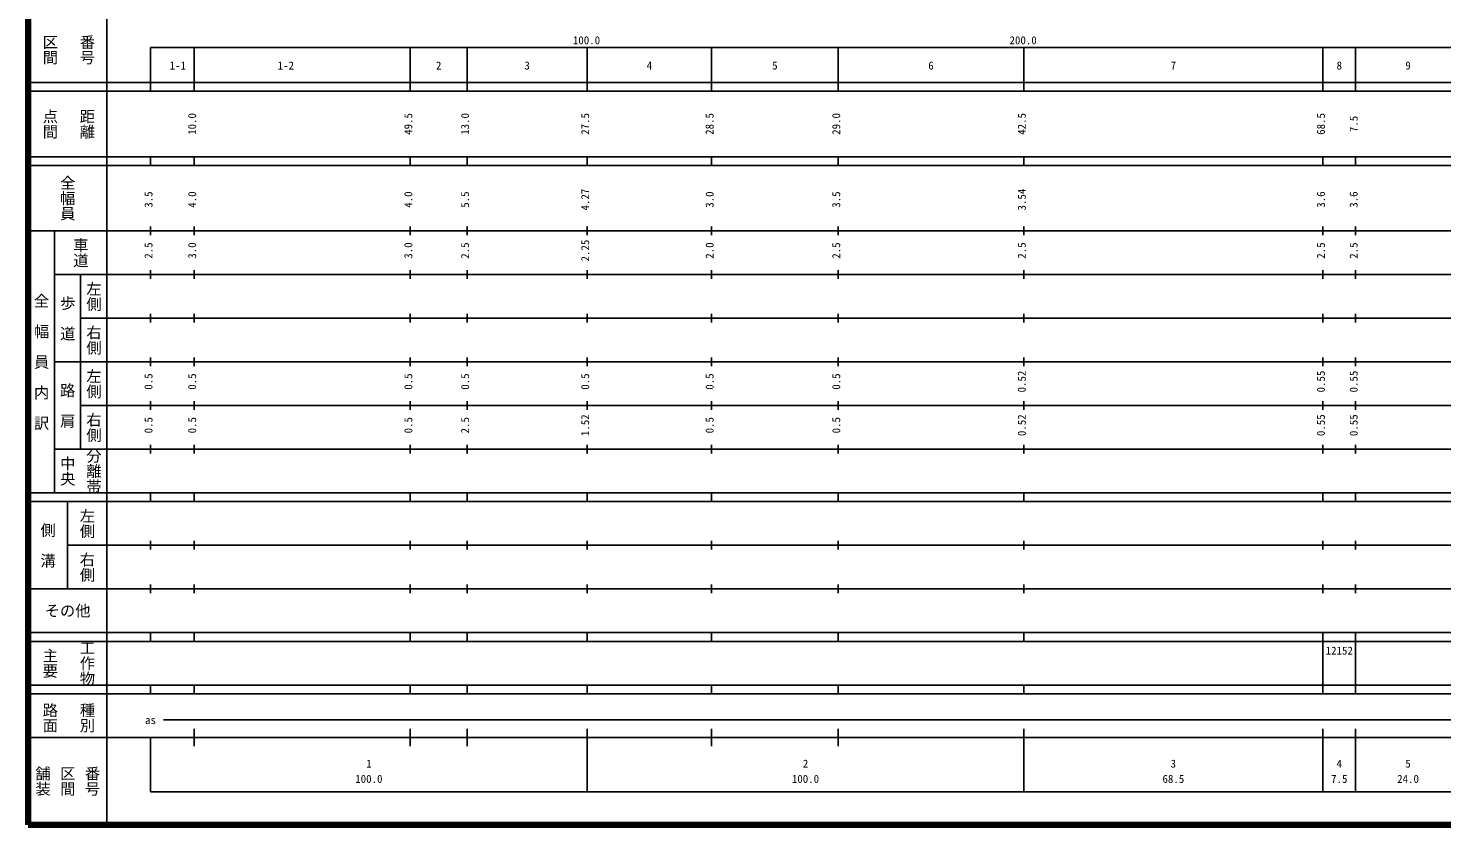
# Model space of a CAD drawing. Units: millimetres on the paper, with parts at other scales. Extents: x 40 to 680, y 20 to 380.
# Drawn here: x 40 to 363.7, y 20 to 202.4 of the extents above; entities that cross this region are included whole.
import ezdxf
from ezdxf.enums import TextEntityAlignment as Align

# ---------------------------------------------------------------- set-up
doc = ezdxf.new("R2010")
doc.units = ezdxf.units.MM
doc.layers.add('M-TTL', color=2, linetype='Continuous', lineweight=140)
doc.layers.add('M-TTL-BAND', color=7, linetype='Continuous', lineweight=25)
doc.styles.add('@ＭＳ ゴシック', font='')
doc.styles.add('ＭＳ ゴシック', font='')
doc.styles.get('@ＭＳ ゴシック').set_extended_font_data('@MS Gothic')
doc.styles.get('ＭＳ ゴシック').set_extended_font_data('MS Gothic')

msp = doc.modelspace()

# ---------------------------------------------------------------- linework, layer by layer
at = {"layer": 'M-TTL'}
for p, q in [((40, 380), (40, 20)), ((40, 20), (680, 20))]:
    msp.add_line(p, q, dxfattribs=at)
at = {"layer": 'M-TTL-BAND'}
for p, q in [((58, 370), (58, 20)), ((68, 198), (579, 198)), ((68, 198), (68, 188)), ((78, 188), (78, 198)), ((78, 198), (78, 188)), ((127.5, 188), (127.5, 198)), ((140.5, 188), (140.5, 198)), ((168, 188), (168, 198)), ((196.5, 188), (196.5, 198)), ((225.5, 188), (225.5, 198)), ((268, 188), (268, 198)), ((336.5, 188), (336.5, 198)), ((344, 188), (344, 198)), ((40, 190), (579, 190)), ((40, 188), (579, 188)), ((40, 173), (579, 173)), ((68, 171), (68, 173)), ((78, 171), (78, 173)), ((127.5, 171), (127.5, 173)), ((140.5, 171), (140.5, 173)), ((168, 171), (168, 173)), ((196.5, 171), (196.5, 173)), ((225.5, 171), (225.5, 173)), ((268, 171), (268, 173)), ((336.5, 171), (336.5, 173)), ((344, 171), (344, 173)), ((40, 171), (579, 171)), ((40, 156), (579, 156)), ((46, 96), (46, 156)), ((68, 155), (68, 157)), ((78, 155), (78, 157)), ((127.5, 155), (127.5, 157)), ((140.5, 155), (140.5, 157)), ((168, 155), (168, 157)), ((196.5, 155), (196.5, 157)), ((225.5, 155), (225.5, 157)), ((268, 155), (268, 157)), ((336.5, 155), (336.5, 157)), ((344, 155), (344, 157)), ((46, 146), (579, 146)), ((52, 146), (52, 106)), ((68, 145), (68, 147)), ((78, 145), (78, 147)), ((127.5, 145), (127.5, 147)), ((140.5, 145), (140.5, 147)), ((168, 145), (168, 147)), ((196.5, 145), (196.5, 147)), ((225.5, 145), (225.5, 147)), ((268, 145), (268, 147)), ((336.5, 145), (336.5, 147)), ((344, 145), (344, 147)), ((52, 136), (579, 136)), ((68, 135), (68, 137)), ((78, 135), (78, 137)), ((127.5, 135), (127.5, 137)), ((140.5, 135), (140.5, 137)), ((168, 135), (168, 137)), ((196.5, 135), (196.5, 137)), ((225.5, 135), (225.5, 137)), ((268, 135), (268, 137)), ((336.5, 135), (336.5, 137)), ((344, 135), (344, 137)), ((68, 125), (68, 127)), ((78, 125), (78, 127)), ((127.5, 125), (127.5, 127)), ((140.5, 125), (140.5, 127)), ((168, 125), (168, 127)), ((196.5, 125), (196.5, 127)), ((225.5, 125), (225.5, 127)), ((268, 125), (268, 127)), ((336.5, 125), (336.5, 127)), ((344, 125), (344, 127)), ((46, 126), (579, 126)), ((68, 115), (68, 117)), ((78, 115), (78, 117)), ((127.5, 115), (127.5, 117)), ((140.5, 115), (140.5, 117)), ((168, 115), (168, 117)), ((196.5, 115), (196.5, 117)), ((225.5, 115), (225.5, 117)), ((268, 115), (268, 117)), ((336.5, 115), (336.5, 117)), ((344, 115), (344, 117)), ((52, 116), (579, 116)), ((68, 105), (68, 107)), ((78, 105), (78, 107)), ((127.5, 105), (127.5, 107)), ((140.5, 105), (140.5, 107)), ((168, 105), (168, 107)), ((196.5, 105), (196.5, 107)), ((225.5, 105), (225.5, 107)), ((268, 105), (268, 107)), ((336.5, 105), (336.5, 107)), ((344, 105), (344, 107)), ((46, 106), (579, 106)), ((40, 96), (579, 96)), ((40, 94), (579, 94)), ((49, 94), (49, 74)), ((68, 94), (68, 96)), ((78, 94), (78, 96)), ((127.5, 94), (127.5, 96)), ((140.5, 94), (140.5, 96)), ((168, 94), (168, 96)), ((196.5, 94), (196.5, 96)), ((225.5, 94), (225.5, 96)), ((268, 94), (268, 96)), ((336.5, 94), (336.5, 96)), ((344, 94), (344, 96)), ((68, 83), (68, 85)), ((78, 83), (78, 85)), ((127.5, 83), (127.5, 85)), ((140.5, 83), (140.5, 85)), ((168, 83), (168, 85)), ((196.5, 83), (196.5, 85)), ((225.5, 83), (225.5, 85)), ((268, 83), (268, 85)), ((336.5, 83), (336.5, 85)), ((344, 83), (344, 85)), ((49, 84), (579, 84)), ((68, 73), (68, 75)), ((78, 73), (78, 75)), ((127.5, 73), (127.5, 75)), ((140.5, 73), (140.5, 75)), ((168, 73), (168, 75)), ((196.5, 73), (196.5, 75)), ((225.5, 73), (225.5, 75)), ((268, 73), (268, 75)), ((336.5, 73), (336.5, 75)), ((344, 73), (344, 75)), ((40, 74), (579, 74)), ((40, 64), (579, 64)), ((40, 62), (579, 62)), ((68, 62), (68, 64)), ((78, 62), (78, 64)), ((127.5, 62), (127.5, 64)), ((140.5, 62), (140.5, 64)), ((168, 62), (168, 64)), ((196.5, 62), (196.5, 64)), ((225.5, 62), (225.5, 64)), ((268, 62), (268, 64)), ((336.5, 62), (336.5, 64)), ((336.5, 52), (336.5, 62)), ((344, 62), (344, 64)), ((344, 52), (344, 62)), ((40, 52), (579, 52)), ((68, 50), (68, 52)), ((78, 50), (78, 52)), ((127.5, 50), (127.5, 52)), ((140.5, 50), (140.5, 52)), ((168, 50), (168, 52)), ((196.5, 50), (196.5, 52)), ((225.5, 50), (225.5, 52)), ((268, 50), (268, 52)), ((336.5, 50), (336.5, 52)), ((344, 50), (344, 52)), ((40, 50), (579, 50)), ((71, 44), (565, 44)), ((40, 40), (579, 40)), ((68, 40), (68, 27.5)), ((78, 38), (78, 42)), ((127.5, 38), (127.5, 42)), ((140.5, 38), (140.5, 42)), ((168, 27.5), (168, 42)), ((196.5, 38), (196.5, 42)), ((225.5, 38), (225.5, 42)), ((268, 27.5), (268, 42)), ((336.5, 27.5), (336.5, 42)), ((344, 27.5), (344, 42)), ((68, 27.5), (579, 27.5))]:
    msp.add_line(p, q, dxfattribs=at)

# ---------------------------------------------------------------- texts
at = {"layer": 'M-TTL-BAND', "style": '@ＭＳ ゴシック'}
for s, p in [('番号', (53.5, 197.5)), ('区間', (45, 197.5)), ('点間', (45, 180.5)), ('距離', (53.5, 180.5)), ('全幅員', (49, 163.5)), ('車道', (52, 151)), ('左側', (55, 141)), ('全\u3000幅\u3000員\u3000内\u3000訳', (43, 126)), ('歩\u3000道', (49, 136)), ('右側', (55, 131)), ('左側', (55, 121)), ('路\u3000肩', (49, 116)), ('右側', (55, 111)), ('中央', (49, 101)), ('分離帯', (55, 101)), ('左側', (53.5, 89)), ('側\u3000溝', (44.5, 84)), ('右側', (53.5, 79)), ('工作物', (53.5, 57)), ('主要', (45, 57)), ('路面', (45, 44.5)), ('種別', (53.5, 44.5)), ('舗装', (43.333, 30)), ('区間', (49, 30)), ('番号', (54.667, 30))]:
    msp.add_text(s, height=2.566, rotation=270, dxfattribs=at).set_placement(p, align=Align.MIDDLE_CENTER)
at = {"layer": 'M-TTL-BAND', "style": 'ＭＳ ゴシック'}
for s, p in [('100.0', (167.844, 198.195)), ('200.0', (267.844, 198.195)), ('2', (134, 192.405)), ('3', (154.25, 192.405)), ('4', (182.25, 192.405)), ('5', (211, 192.405)), ('6', (246.75, 192.405)), ('7', (302.25, 192.405)), ('8', (340.25, 192.405)), ('9', (356, 192.405)), ('as', (68, 42.5)), ('1', (118, 32.523)), ('2', (218, 32.523)), ('3', (302.25, 32.523)), ('4', (340.25, 32.523)), ('5', (356, 32.523)), ('100.0', (118, 29.033)), ('100.0', (218, 29.033)), ('68.5', (302.25, 29.033)), ('7.5', (340.25, 29.033)), ('24.0', (356, 29.033))]:
    msp.add_text(s, height=1.833, dxfattribs=at).set_placement(p, align=Align.BOTTOM_CENTER)
for s, p in [('1-1', (72.372, 192.405)), ('1-2', (97.125, 192.405)), ('12152', (337.125, 58.405))]:
    msp.add_text(s, height=1.833, dxfattribs=at).set_placement(p, align=Align.BOTTOM_LEFT)
for s, p in [('10.0', (79, 178)), ('49.5', (128.5, 178))]:
    msp.add_text(s, height=1.833, rotation=90, dxfattribs=at).set_placement(p, align=Align.BOTTOM_LEFT)
for s, p in [('13.0', (141.5, 180.5)), ('27.5', (169, 180.5)), ('28.5', (197.5, 180.5)), ('29.0', (226.5, 180.5)), ('42.5', (269, 180.5)), ('68.5', (337.5, 180.5)), ('7.5', (345, 180.5)), ('4.27', (169, 163.174)), ('3.54', (269, 163.174)), ('3.5', (69, 163.174)), ('4.0', (79, 163.174)), ('4.0', (128.5, 163.174)), ('5.5', (141.5, 163.174)), ('3.0', (197.5, 163.174)), ('3.5', (226.5, 163.174)), ('3.6', (337.5, 163.174)), ('3.6', (345, 163.174)), ('2.5', (69, 151.5)), ('3.0', (79, 151.5)), ('3.0', (128.5, 151.5)), ('2.5', (141.5, 151.5)), ('2.25', (169, 151.5)), ('2.0', (197.5, 151.5)), ('2.5', (226.5, 151.5)), ('2.5', (269, 151.5)), ('2.5', (337.5, 151.5)), ('2.5', (345, 151.5)), ('0.5', (69, 121.5)), ('0.5', (79, 121.5)), ('0.5', (128.5, 121.5)), ('0.5', (141.5, 121.5)), ('0.5', (169, 121.5)), ('0.5', (197.5, 121.5)), ('0.5', (226.5, 121.5)), ('0.52', (269, 121.5)), ('0.55', (337.5, 121.5)), ('0.55', (345, 121.5)), ('1.52', (169, 111.5)), ('0.52', (269, 111.5)), ('0.55', (337.5, 111.5)), ('0.55', (345, 111.5)), ('0.5', (69, 111.5)), ('0.5', (79, 111.5)), ('0.5', (128.5, 111.5)), ('2.5', (141.5, 111.5)), ('0.5', (197.5, 111.5)), ('0.5', (226.5, 111.5))]:
    msp.add_text(s, height=1.833, rotation=90, dxfattribs=at).set_placement(p, align=Align.BOTTOM_CENTER)
msp.add_text('その他', height=2.566, dxfattribs=at).set_placement((49, 69), align=Align.MIDDLE_CENTER)

doc.saveas('drawing.dxf')
